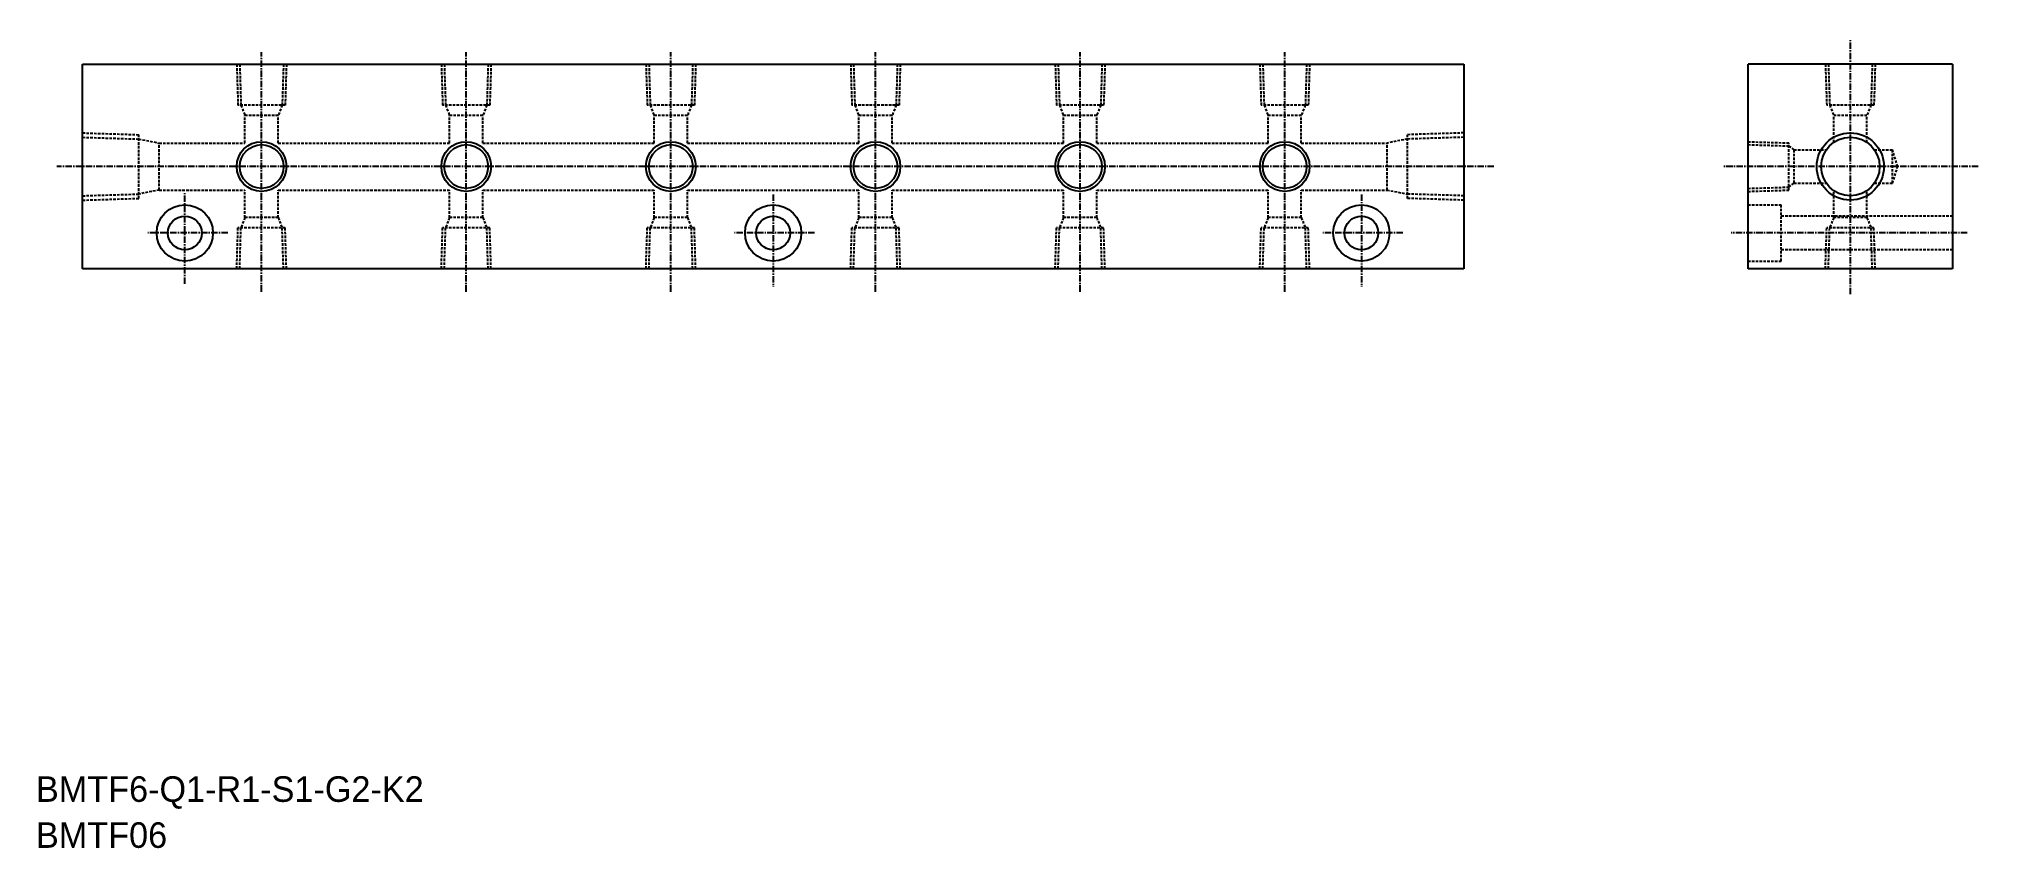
# Model space of a CAD drawing. Extents: x 1550 to 1929, y 7418 to 7577.
import ezdxf

# ---------------------------------------------------------------- set-up
doc = ezdxf.new("R2010")
doc.units = 0
doc.linetypes.add('CENTER', pattern=[2, 1.25, -0.25, 0.25, -0.25])
doc.linetypes.add('DASHED', pattern=[0.75, 0.5, -0.25])
doc.layers.get('0').update_dxf_attribs({"linetype": 'CONTINUOUS'})
doc.layers.add('CENTER', color=1, linetype='CENTER')

msp = doc.modelspace()

# ---------------------------------------------------------------- linework, layer by layer
at = {"color": 7, "linetype": 'CONTINUOUS'}
for p, q in [((1558.26, 7571.82), (1828.26, 7571.82)), ((1558.26, 7531.82), (1558.26, 7571.82)), ((1828.26, 7571.82), (1828.26, 7531.82)), ((1923.83, 7571.82), (1883.83, 7571.82)), ((1883.83, 7531.82), (1883.83, 7571.82)), ((1923.83, 7571.82), (1923.83, 7531.82)), ((1828.26, 7531.82), (1558.26, 7531.82)), ((1923.83, 7531.82), (1883.83, 7531.82))]:
    msp.add_line(p, q, dxfattribs=at)
at = {"color": 3, "linetype": 'DASHED'}
for p, q in [((1588.4, 7571.82), (1588.65, 7563.82)), ((1588.98, 7571.82), (1589.23, 7563.82)), ((1597.54, 7571.82), (1597.29, 7563.82)), ((1598.12, 7571.82), (1597.87, 7563.82)), ((1628.4, 7571.82), (1628.65, 7563.82)), ((1628.98, 7571.82), (1629.23, 7563.82)), ((1637.54, 7571.82), (1637.29, 7563.82)), ((1638.12, 7571.82), (1637.87, 7563.82)), ((1668.4, 7571.82), (1668.65, 7563.82)), ((1668.98, 7571.82), (1669.23, 7563.82)), ((1677.54, 7571.82), (1677.29, 7563.82)), ((1678.12, 7571.82), (1677.87, 7563.82)), ((1708.4, 7571.82), (1708.65, 7563.82)), ((1708.98, 7571.82), (1709.23, 7563.82)), ((1717.54, 7571.82), (1717.29, 7563.82)), ((1718.12, 7571.82), (1717.87, 7563.82)), ((1748.4, 7571.82), (1748.65, 7563.82)), ((1748.98, 7571.82), (1749.23, 7563.82)), ((1757.54, 7571.82), (1757.29, 7563.82)), ((1758.12, 7571.82), (1757.87, 7563.82)), ((1788.4, 7571.82), (1788.65, 7563.82)), ((1788.98, 7571.82), (1789.23, 7563.82)), ((1797.54, 7571.82), (1797.29, 7563.82)), ((1798.12, 7571.82), (1797.87, 7563.82)), ((1898.96, 7571.82), (1899.21, 7563.82)), ((1899.54, 7571.82), (1899.8, 7563.82)), ((1908.11, 7571.82), (1907.86, 7563.82)), ((1908.69, 7571.82), (1908.44, 7563.82)), ((1597.87, 7563.82), (1588.65, 7563.82)), ((1589.23, 7563.82), (1590.01, 7561.82)), ((1597.29, 7563.82), (1596.51, 7561.82)), ((1637.87, 7563.82), (1628.65, 7563.82)), ((1629.23, 7563.82), (1630.01, 7561.82)), ((1637.29, 7563.82), (1636.51, 7561.82)), ((1677.87, 7563.82), (1668.65, 7563.82)), ((1669.23, 7563.82), (1670.01, 7561.82)), ((1677.29, 7563.82), (1676.51, 7561.82)), ((1717.87, 7563.82), (1708.65, 7563.82)), ((1709.23, 7563.82), (1710.01, 7561.82)), ((1717.29, 7563.82), (1716.51, 7561.82)), ((1757.87, 7563.82), (1748.65, 7563.82)), ((1749.23, 7563.82), (1750.01, 7561.82)), ((1757.29, 7563.82), (1756.51, 7561.82)), ((1797.87, 7563.82), (1788.65, 7563.82)), ((1789.23, 7563.82), (1790.01, 7561.82)), ((1797.29, 7563.82), (1796.51, 7561.82)), ((1908.44, 7563.82), (1899.21, 7563.82)), ((1899.8, 7563.82), (1900.58, 7561.82)), ((1907.86, 7563.82), (1907.08, 7561.82)), ((1596.51, 7561.82), (1590.01, 7561.82)), ((1590.01, 7556.42), (1590.01, 7561.82)), ((1596.51, 7556.42), (1596.51, 7561.82)), ((1630.01, 7556.42), (1630.01, 7561.82)), ((1636.51, 7561.82), (1630.01, 7561.82)), ((1636.51, 7556.42), (1636.51, 7561.82)), ((1676.51, 7561.82), (1670.01, 7561.82)), ((1670.01, 7556.42), (1670.01, 7561.82)), ((1676.51, 7556.42), (1676.51, 7561.82)), ((1710.01, 7556.42), (1710.01, 7561.82)), ((1716.51, 7561.82), (1710.01, 7561.82)), ((1716.51, 7556.42), (1716.51, 7561.82)), ((1756.51, 7561.82), (1750.01, 7561.82)), ((1750.01, 7556.42), (1750.01, 7561.82)), ((1756.51, 7556.42), (1756.51, 7561.82)), ((1790.01, 7556.42), (1790.01, 7561.82)), ((1796.51, 7561.82), (1790.01, 7561.82)), ((1796.51, 7556.42), (1796.51, 7561.82)), ((1907.08, 7561.82), (1900.58, 7561.82)), ((1900.58, 7556.53), (1900.58, 7561.82)), ((1907.08, 7556.53), (1907.08, 7561.82)), ((1558.26, 7558.4), (1569.26, 7558.05)), ((1558.26, 7557.54), (1569.26, 7557.2)), ((1569.26, 7545.59), (1569.26, 7558.05)), ((1569.26, 7557.2), (1573.26, 7556.42)), ((1573.26, 7556.42), (1590.01, 7556.42)), ((1573.26, 7547.22), (1573.26, 7556.42)), ((1596.51, 7556.42), (1630.01, 7556.42)), ((1636.51, 7556.42), (1670.01, 7556.42)), ((1676.51, 7556.42), (1710.01, 7556.42)), ((1716.51, 7556.42), (1750.01, 7556.42)), ((1756.51, 7556.42), (1790.01, 7556.42)), ((1796.51, 7556.42), (1813.26, 7556.42)), ((1817.26, 7557.2), (1813.26, 7556.42)), ((1813.26, 7547.22), (1813.26, 7556.42)), ((1828.26, 7558.4), (1817.26, 7558.05)), ((1817.26, 7545.59), (1817.26, 7558.05)), ((1828.26, 7557.54), (1817.26, 7557.2)), ((1883.83, 7556.68), (1891.83, 7556.43)), ((1883.83, 7556.1), (1891.83, 7555.85)), ((1891.83, 7547.21), (1891.83, 7556.43)), ((1891.83, 7555.85), (1892.83, 7555.07)), ((1892.83, 7555.07), (1899.12, 7555.07)), ((1892.83, 7548.57), (1892.83, 7555.07)), ((1908.54, 7555.07), (1912.08, 7555.07)), ((1912.08, 7548.57), (1912.08, 7555.07)), ((1913.08, 7551.82), (1912.08, 7555.07)), ((1891.83, 7547.79), (1892.83, 7548.57)), ((1892.83, 7548.57), (1899.12, 7548.57)), ((1908.54, 7548.57), (1912.08, 7548.57)), ((1912.08, 7548.57), (1913.08, 7551.82)), ((1558.26, 7546.1), (1569.26, 7546.44)), ((1558.26, 7545.24), (1569.26, 7545.59)), ((1573.26, 7547.22), (1569.26, 7546.44)), ((1573.26, 7547.22), (1590.01, 7547.22)), ((1590.01, 7541.82), (1590.01, 7547.22)), ((1596.51, 7547.22), (1630.01, 7547.22)), ((1596.51, 7541.82), (1596.51, 7547.22)), ((1630.01, 7541.82), (1630.01, 7547.22)), ((1636.51, 7547.22), (1670.01, 7547.22)), ((1636.51, 7541.82), (1636.51, 7547.22)), ((1670.01, 7541.82), (1670.01, 7547.22)), ((1676.51, 7547.22), (1710.01, 7547.22)), ((1676.51, 7541.82), (1676.51, 7547.22)), ((1710.01, 7541.82), (1710.01, 7547.22)), ((1716.51, 7547.22), (1750.01, 7547.22)), ((1716.51, 7541.82), (1716.51, 7547.22)), ((1750.01, 7541.82), (1750.01, 7547.22)), ((1756.51, 7547.22), (1790.01, 7547.22)), ((1756.51, 7541.82), (1756.51, 7547.22)), ((1790.01, 7541.82), (1790.01, 7547.22)), ((1796.51, 7547.22), (1813.26, 7547.22)), ((1796.51, 7541.82), (1796.51, 7547.22)), ((1813.26, 7547.22), (1817.26, 7546.44)), ((1828.26, 7546.1), (1817.26, 7546.44)), ((1828.26, 7545.24), (1817.26, 7545.59)), ((1883.83, 7547.54), (1891.83, 7547.79)), ((1883.83, 7546.95), (1891.83, 7547.21)), ((1900.58, 7541.82), (1900.58, 7547.11)), ((1907.08, 7541.82), (1907.08, 7547.11)), ((1590.01, 7541.82), (1589.23, 7539.82)), ((1596.51, 7541.82), (1590.01, 7541.82)), ((1596.51, 7541.82), (1597.29, 7539.82)), ((1630.01, 7541.82), (1629.23, 7539.82)), ((1636.51, 7541.82), (1630.01, 7541.82)), ((1636.51, 7541.82), (1637.29, 7539.82)), ((1670.01, 7541.82), (1669.23, 7539.82)), ((1676.51, 7541.82), (1670.01, 7541.82)), ((1676.51, 7541.82), (1677.29, 7539.82)), ((1710.01, 7541.82), (1709.23, 7539.82)), ((1716.51, 7541.82), (1710.01, 7541.82)), ((1716.51, 7541.82), (1717.29, 7539.82)), ((1750.01, 7541.82), (1749.23, 7539.82)), ((1756.51, 7541.82), (1750.01, 7541.82)), ((1756.51, 7541.82), (1757.29, 7539.82)), ((1790.01, 7541.82), (1789.23, 7539.82)), ((1796.51, 7541.82), (1790.01, 7541.82)), ((1796.51, 7541.82), (1797.29, 7539.82)), ((1883.83, 7544.32), (1890.33, 7544.32)), ((1890.33, 7533.32), (1890.33, 7544.32)), ((1923.83, 7542.12), (1890.33, 7542.12)), ((1900.58, 7541.82), (1899.8, 7539.82)), ((1907.08, 7541.82), (1900.58, 7541.82)), ((1907.08, 7541.82), (1907.86, 7539.82)), ((1588.4, 7531.82), (1588.65, 7539.82)), ((1597.87, 7539.82), (1588.65, 7539.82)), ((1588.98, 7531.82), (1589.23, 7539.82)), ((1597.54, 7531.82), (1597.29, 7539.82)), ((1598.12, 7531.82), (1597.87, 7539.82)), ((1628.4, 7531.82), (1628.65, 7539.82)), ((1637.87, 7539.82), (1628.65, 7539.82)), ((1628.98, 7531.82), (1629.23, 7539.82)), ((1637.54, 7531.82), (1637.29, 7539.82)), ((1638.12, 7531.82), (1637.87, 7539.82)), ((1668.4, 7531.82), (1668.65, 7539.82)), ((1677.87, 7539.82), (1668.65, 7539.82)), ((1668.98, 7531.82), (1669.23, 7539.82)), ((1677.54, 7531.82), (1677.29, 7539.82)), ((1678.12, 7531.82), (1677.87, 7539.82)), ((1708.4, 7531.82), (1708.65, 7539.82)), ((1717.87, 7539.82), (1708.65, 7539.82)), ((1708.98, 7531.82), (1709.23, 7539.82)), ((1717.54, 7531.82), (1717.29, 7539.82)), ((1718.12, 7531.82), (1717.87, 7539.82)), ((1748.4, 7531.82), (1748.65, 7539.82)), ((1757.87, 7539.82), (1748.65, 7539.82)), ((1748.98, 7531.82), (1749.23, 7539.82)), ((1757.54, 7531.82), (1757.29, 7539.82)), ((1758.12, 7531.82), (1757.87, 7539.82)), ((1788.4, 7531.82), (1788.65, 7539.82)), ((1797.87, 7539.82), (1788.65, 7539.82)), ((1788.98, 7531.82), (1789.23, 7539.82)), ((1797.54, 7531.82), (1797.29, 7539.82)), ((1798.12, 7531.82), (1797.87, 7539.82)), ((1898.96, 7531.82), (1899.21, 7539.82)), ((1908.44, 7539.82), (1899.21, 7539.82)), ((1899.54, 7531.82), (1899.8, 7539.82)), ((1908.11, 7531.82), (1907.86, 7539.82)), ((1908.69, 7531.82), (1908.44, 7539.82)), ((1883.83, 7533.32), (1890.33, 7533.32)), ((1923.83, 7535.52), (1890.33, 7535.52))]:
    msp.add_line(p, q, dxfattribs=at)
for p, q in [((1577.45, 7556.42), (1577.45, 7556.42)), ((1581.63, 7556.42), (1581.63, 7556.42))]:
    msp.add_line(p, q)
at = {"color": 3, "linetype": 'CONTINUOUS'}
for centre, radius in [((1593.26, 7551.82), 4.86), ((1633.26, 7551.82), 4.86), ((1673.26, 7551.82), 4.86), ((1713.26, 7551.82), 4.86), ((1753.26, 7551.82), 4.86), ((1793.26, 7551.82), 4.86), ((1903.83, 7551.82), 6.58)]:
    msp.add_circle(centre, radius, dxfattribs=at)
at = {"color": 7, "linetype": 'CONTINUOUS'}
for centre, radius in [((1593.26, 7551.82), 4.28), ((1633.26, 7551.82), 4.28), ((1673.26, 7551.82), 4.28), ((1713.26, 7551.82), 4.28), ((1753.26, 7551.82), 4.28), ((1793.26, 7551.82), 4.28), ((1903.83, 7551.82), 5.72), ((1578.26, 7538.82), 5.5), ((1578.26, 7538.82), 3.3), ((1693.26, 7538.82), 5.5), ((1693.26, 7538.82), 3.3), ((1808.26, 7538.82), 5.5), ((1808.26, 7538.82), 3.3)]:
    msp.add_circle(centre, radius, dxfattribs=at)
at = {"layer": 'CENTER', "color": 1, "linetype": 'CENTER'}
for p, q in [((1903.83, 7526.82), (1903.83, 7576.82)), ((1593.26, 7527.33), (1593.26, 7574.17)), ((1633.26, 7527.33), (1633.26, 7574.17)), ((1673.26, 7527.33), (1673.26, 7574.17)), ((1713.26, 7527.33), (1713.26, 7574.17)), ((1753.26, 7527.33), (1753.26, 7574.17)), ((1793.26, 7527.33), (1793.26, 7574.17)), ((1834.17, 7551.82), (1553.26, 7551.82)), ((1928.83, 7551.82), (1878.83, 7551.82)), ((1578.26, 7528.89), (1578.26, 7546.69)), ((1693.26, 7546.38), (1693.26, 7528.27)), ((1808.26, 7546.38), (1808.26, 7528.27)), ((1586.66, 7538.82), (1571.01, 7538.82)), ((1701.36, 7538.82), (1685.73, 7538.82)), ((1816.36, 7538.82), (1800.73, 7538.82)), ((1926.7, 7538.82), (1880.55, 7538.82))]:
    msp.add_line(p, q, dxfattribs=at)

# ---------------------------------------------------------------- texts
at = {"color": 7, "linetype": 'CONTINUOUS'}
for s, p in [('BMTF6-Q1-R1-S1-G2-K2', (1549.16, 7427.52)), ('BMTF06', (1549.16, 7418.52))]:
    msp.add_text(s, height=5, dxfattribs=at).set_placement(p)

doc.saveas('drawing.dxf')
